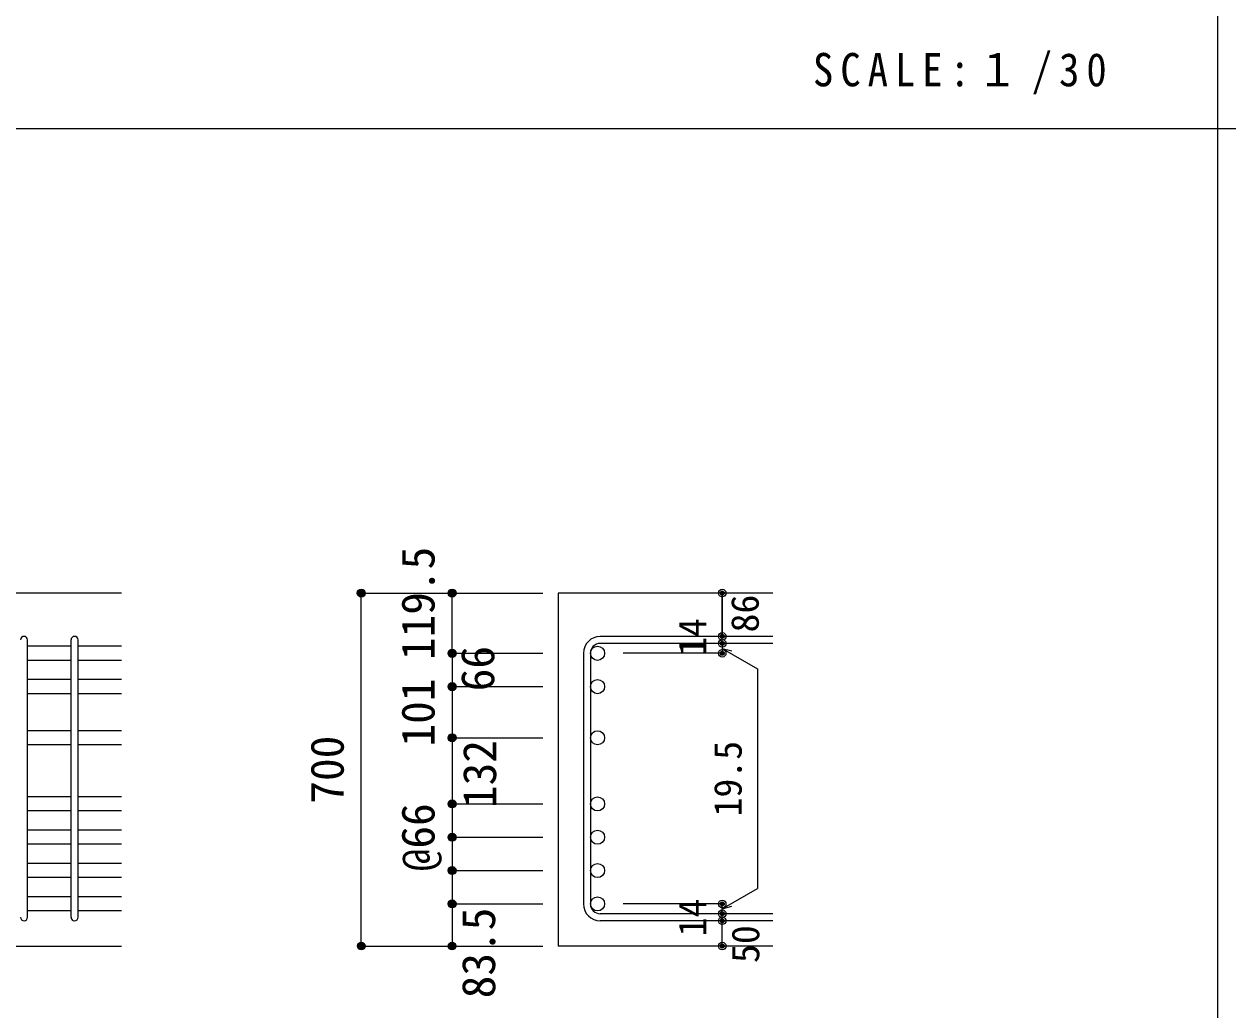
# Model space of a CAD drawing. Units: millimetres at full size, sheet at 1:30. Extents: x -5973 to 5954, y -4195 to 4201.
# Drawn here: x -3489 to -1104, y -1968 to -15 of the extents above; entities that cross this region are included whole.
import ezdxf
from ezdxf.enums import TextEntityAlignment as Align

# ---------------------------------------------------------------- set-up
doc = ezdxf.new("R2010")
doc.units = ezdxf.units.MM
doc.header["$LTSCALE"] = 30
doc.header["$PDMODE"] = 32
doc.header["$PDSIZE"] = 15
for name, color, linetype in [('0-1_躯体線', 2, 'Continuous'), ('0-5_基礎梁筋', 7, 'Continuous'), ('0-6_スタラップ筋', 7, 'Continuous'), ('0-D_寸法', 4, 'Continuous'), ('6-7_文字', 7, 'Continuous'), ('F-0_枠', 6, 'Continuous')]:
    doc.layers.add(name, color=color, linetype=linetype)
doc.styles.add('ＭＳ ゴシック', font='')
doc.styles.get('ＭＳ ゴシック').set_extended_font_data('MS Gothic')

msp = doc.modelspace()

# ---------------------------------------------------------------- linework, layer by layer
at = {"layer": '0-1_躯体線'}
for p, q in [((-3295.8, -1142.16), (-4895.8, -1142.16)), ((-2005.8, -1142.16), (-2430.8, -1142.16)), ((-2430.8, -1142.16), (-2430.8, -1841.16)), ((-3695.8, -1841.16), (-3295.8, -1841.16)), ((-2005.8, -1841.16), (-2430.8, -1841.16))]:
    msp.add_line(p, q, dxfattribs=at)
at = {"layer": '0-5_基礎梁筋'}
for p, q in [((-3395.8, -1247.36), (-3481.8, -1247.36)), ((-3295.8, -1247.36), (-3381.8, -1247.36)), ((-3395.8, -1275.36), (-3481.8, -1275.36)), ((-3295.8, -1275.36), (-3381.8, -1275.36)), ((-3395.8, -1313.36), (-3481.8, -1313.36)), ((-3295.8, -1313.36), (-3381.8, -1313.36)), ((-3395.8, -1341.36), (-3481.8, -1341.36)), ((-3295.8, -1341.36), (-3381.8, -1341.36)), ((-3395.8, -1414.66), (-3481.8, -1414.66)), ((-3295.8, -1414.66), (-3381.8, -1414.66)), ((-3395.8, -1442.66), (-3481.8, -1442.66)), ((-3295.8, -1442.66), (-3381.8, -1442.66)), ((-3395.8, -1545.66), (-3481.8, -1545.66)), ((-3295.8, -1545.66), (-3381.8, -1545.66)), ((-3395.8, -1573.66), (-3481.8, -1573.66)), ((-3295.8, -1573.66), (-3381.8, -1573.66)), ((-3395.8, -1611.66), (-3481.8, -1611.66)), ((-3295.8, -1611.66), (-3381.8, -1611.66)), ((-3395.8, -1639.66), (-3481.8, -1639.66)), ((-3295.8, -1639.66), (-3381.8, -1639.66)), ((-3395.8, -1677.66), (-3481.8, -1677.66)), ((-3295.8, -1677.66), (-3381.8, -1677.66)), ((-3395.8, -1705.66), (-3481.8, -1705.66)), ((-3295.8, -1705.66), (-3381.8, -1705.66)), ((-3395.8, -1743.66), (-3481.8, -1743.66)), ((-3295.8, -1743.66), (-3381.8, -1743.66)), ((-3395.8, -1771.66), (-3481.8, -1771.66)), ((-3295.8, -1771.66), (-3381.8, -1771.66))]:
    msp.add_line(p, q, dxfattribs=at)
at = {"layer": '0-5_基礎梁筋', "color": 3}
for centre in [(-2352.8, -1261.36), (-2352.8, -1327.36), (-2352.8, -1428.66), (-2352.8, -1559.66), (-2352.8, -1625.66), (-2352.8, -1691.66), (-2352.8, -1757.66)]:
    msp.add_circle(centre, 14, dxfattribs=at)
at = {"layer": '0-5_基礎梁筋'}
for p in [(-2820.8, -1142.16), (-2820.8, -1841.16)]:
    msp.add_point(p, dxfattribs=at)
at = {"layer": '0-6_スタラップ筋'}
for p, q in [((-3481.8, -1784.16), (-3481.8, -1234.86)), ((-3395.8, -1784.16), (-3395.8, -1234.86)), ((-3381.8, -1784.16), (-3381.8, -1234.86)), ((-2005.8, -1227.86), (-2347.3, -1227.86)), ((-2380.8, -1261.36), (-2380.8, -1757.66)), ((-2366.8, -1261.36), (-2366.8, -1757.66)), ((-2005.8, -1241.86), (-2347.3, -1241.86)), ((-2005.8, -1777.16), (-2347.3, -1777.16)), ((-2005.8, -1791.16), (-2347.3, -1791.16))]:
    msp.add_line(p, q, dxfattribs=at)
for centre, radius, start, end in [((-3488.8, -1234.86), 7, 0, 180), ((-3388.8, -1234.86), 7, 0, 180), ((-2347.3, -1261.36), 33.5, 90, 180), ((-2347.3, -1261.36), 19.5, 90, 180), ((-2347.3, -1757.66), 33.5, 180, 270), ((-2347.3, -1757.66), 19.5, 180, 270), ((-3488.8, -1784.16), 7, 180, 0), ((-3388.8, -1784.16), 7, 180, 0)]:
    msp.add_arc(centre, radius, start, end, dxfattribs=at)
at = {"layer": '0-D_寸法'}
for p, q in [((-2820.8, -1841.16), (-2820.8, -1142.16)), ((-2640.8, -1261.36), (-2640.8, -1142.16)), ((-2105.8, -1241.86), (-2105.8, -1227.86)), ((-2640.8, -1261.36), (-2640.8, -1343.13)), ((-2640.8, -1261.36), (-2460.8, -1261.36)), ((-2105.8, -1261.36), (-2301.89, -1261.36)), ((-2105.8, -1241.86), (-2105.8, -1261.36)), ((-2105.8, -1251.61), (-2035.74, -1292.06)), ((-2105.8, -1251.61), (-2086.48, -1256.79)), ((-2035.74, -1292.06), (-2035.74, -1726.96)), ((-2640.8, -1327.36), (-2460.8, -1327.36)), ((-2640.8, -1327.36), (-2460.8, -1327.36)), ((-2640.8, -1343.13), (-2640.8, -1428.66)), ((-2640.8, -1428.66), (-2460.8, -1428.66)), ((-2640.8, -1428.66), (-2460.8, -1428.66)), ((-2640.8, -1428.66), (-2640.8, -1757.66)), ((-2640.8, -1559.66), (-2460.8, -1559.66)), ((-2640.8, -1625.66), (-2460.8, -1625.66)), ((-2640.8, -1691.66), (-2460.8, -1691.66)), ((-2105.8, -1767.41), (-2035.74, -1726.96)), ((-2640.8, -1757.66), (-2460.8, -1757.66)), ((-2640.8, -1757.66), (-2640.8, -1841.16)), ((-2105.8, -1757.66), (-2301.89, -1757.66)), ((-2105.8, -1777.16), (-2105.8, -1757.66)), ((-2105.8, -1767.41), (-2086.48, -1762.24)), ((-2105.8, -1791.16), (-2105.8, -1777.16)), ((-2105.8, -1841.16), (-2105.8, -1791.16)), ((-2820.8, -1841.16), (-2640.8, -1841.16)), ((-2640.8, -1841.16), (-2460.8, -1841.16))]:
    msp.add_line(p, q, dxfattribs=at)
for points in [[(-2820.8, -1142.16), (-2640.8, -1142.16), (-2460.8, -1142.16)], [(-2820.8, -1142.16), (-2640.8, -1142.16), (-2460.8, -1142.16)], [(-2105.8, -1227.86), (-2105.8, -1142.16), (-2105.8, -1227.86)]]:
    msp.add_lwpolyline(points, dxfattribs=at)
for centre, radius in [((-2820.8, -1142.16), 8), ((-2820.8, -1142.16), 7.2), ((-2820.8, -1142.16), 6.4), ((-2820.8, -1142.16), 5.6), ((-2820.8, -1142.16), 4.8), ((-2820.8, -1142.16), 4), ((-2820.8, -1142.16), 3.2), ((-2820.8, -1142.16), 2.4), ((-2820.8, -1142.16), 1.6), ((-2820.8, -1142.16), 0.8), ((-2640.8, -1142.16), 8), ((-2640.8, -1142.16), 7.2), ((-2640.8, -1142.16), 6.4), ((-2640.8, -1142.16), 5.6), ((-2640.8, -1142.16), 4.8), ((-2640.8, -1142.16), 4), ((-2640.8, -1142.16), 3.2), ((-2640.8, -1142.16), 2.4), ((-2640.8, -1142.16), 1.6), ((-2640.8, -1142.16), 0.8), ((-2105.8, -1142.16), 4), ((-2105.8, -1142.16), 3.6), ((-2105.8, -1142.16), 3.2), ((-2105.8, -1142.16), 2.8), ((-2105.8, -1142.16), 2.4), ((-2105.8, -1142.16), 2), ((-2105.8, -1142.16), 1.6), ((-2105.8, -1142.16), 1.2), ((-2105.8, -1142.16), 0.8), ((-2105.8, -1142.16), 0.4), ((-2105.8, -1227.86), 4), ((-2105.8, -1241.86), 4), ((-2105.8, -1227.86), 3.6), ((-2105.8, -1241.86), 3.6), ((-2105.8, -1227.86), 3.2), ((-2105.8, -1241.86), 3.2), ((-2105.8, -1227.86), 2.8), ((-2105.8, -1241.86), 2.8), ((-2105.8, -1227.86), 2.4), ((-2105.8, -1241.86), 2.4), ((-2105.8, -1227.86), 2), ((-2105.8, -1241.86), 2), ((-2105.8, -1227.86), 1.6), ((-2105.8, -1227.86), 1.2), ((-2105.8, -1227.86), 0.8), ((-2105.8, -1227.86), 0.4), ((-2640.8, -1261.36), 8), ((-2640.8, -1261.36), 7.2), ((-2640.8, -1261.36), 6.4), ((-2640.8, -1261.36), 5.6), ((-2640.8, -1261.36), 4.8), ((-2640.8, -1261.36), 4), ((-2640.8, -1261.36), 3.2), ((-2640.8, -1261.36), 2.4), ((-2640.8, -1261.36), 1.6), ((-2640.8, -1261.36), 0.8), ((-2105.8, -1261.36), 4), ((-2105.8, -1261.36), 3.6), ((-2105.8, -1261.36), 3.2), ((-2105.8, -1261.36), 2.8), ((-2105.8, -1261.36), 2.4), ((-2105.8, -1261.36), 2), ((-2105.8, -1241.86), 1.6), ((-2105.8, -1261.36), 1.6), ((-2105.8, -1241.86), 1.2), ((-2105.8, -1261.36), 1.2), ((-2105.8, -1241.86), 0.8), ((-2105.8, -1261.36), 0.8), ((-2105.8, -1241.86), 0.4), ((-2105.8, -1261.36), 0.4), ((-2640.8, -1327.36), 8), ((-2640.8, -1327.36), 7.2), ((-2640.8, -1327.36), 6.4), ((-2640.8, -1327.36), 5.6), ((-2640.8, -1327.36), 4.8), ((-2640.8, -1327.36), 4), ((-2640.8, -1327.36), 3.2), ((-2640.8, -1327.36), 2.4), ((-2640.8, -1327.36), 1.6), ((-2640.8, -1327.36), 0.8), ((-2640.8, -1428.66), 8), ((-2640.8, -1428.66), 7.2), ((-2640.8, -1428.66), 6.4), ((-2640.8, -1428.66), 5.6), ((-2640.8, -1428.66), 4.8), ((-2640.8, -1428.66), 4), ((-2640.8, -1428.66), 3.2), ((-2640.8, -1428.66), 2.4), ((-2640.8, -1428.66), 1.6), ((-2640.8, -1428.66), 0.8), ((-2640.8, -1559.66), 8), ((-2640.8, -1559.66), 7.2), ((-2640.8, -1559.66), 6.4), ((-2640.8, -1559.66), 5.6), ((-2640.8, -1559.66), 4.8), ((-2640.8, -1559.66), 4), ((-2640.8, -1559.66), 3.2), ((-2640.8, -1559.66), 2.4), ((-2640.8, -1559.66), 1.6), ((-2640.8, -1559.66), 0.8), ((-2640.8, -1625.66), 8), ((-2640.8, -1625.66), 7.2), ((-2640.8, -1625.66), 6.4), ((-2640.8, -1625.66), 5.6), ((-2640.8, -1625.66), 4.8), ((-2640.8, -1625.66), 4), ((-2640.8, -1625.66), 3.2), ((-2640.8, -1625.66), 2.4), ((-2640.8, -1625.66), 1.6), ((-2640.8, -1625.66), 0.8), ((-2640.8, -1691.66), 8), ((-2640.8, -1691.66), 7.2), ((-2640.8, -1691.66), 6.4), ((-2640.8, -1691.66), 5.6), ((-2640.8, -1691.66), 4.8), ((-2640.8, -1691.66), 4), ((-2640.8, -1691.66), 3.2), ((-2640.8, -1691.66), 2.4), ((-2640.8, -1691.66), 1.6), ((-2640.8, -1691.66), 0.8), ((-2640.8, -1757.66), 8), ((-2640.8, -1757.66), 7.2), ((-2640.8, -1757.66), 6.4), ((-2640.8, -1757.66), 5.6), ((-2640.8, -1757.66), 4.8), ((-2640.8, -1757.66), 4), ((-2640.8, -1757.66), 3.2), ((-2640.8, -1757.66), 2.4), ((-2640.8, -1757.66), 1.6), ((-2640.8, -1757.66), 0.8), ((-2105.8, -1757.66), 4), ((-2105.8, -1757.66), 3.6), ((-2105.8, -1757.66), 3.2), ((-2105.8, -1757.66), 2.8), ((-2105.8, -1757.66), 2.4), ((-2105.8, -1757.66), 2), ((-2105.8, -1757.66), 1.6), ((-2105.8, -1757.66), 1.2), ((-2105.8, -1757.66), 0.8), ((-2105.8, -1757.66), 0.4), ((-2105.8, -1777.16), 4), ((-2105.8, -1791.16), 4), ((-2105.8, -1777.16), 3.6), ((-2105.8, -1791.16), 3.6), ((-2105.8, -1777.16), 3.2), ((-2105.8, -1791.16), 3.2), ((-2105.8, -1777.16), 2.8), ((-2105.8, -1791.16), 2.8), ((-2105.8, -1777.16), 2.4), ((-2105.8, -1777.16), 2), ((-2105.8, -1777.16), 1.6), ((-2105.8, -1777.16), 1.2), ((-2105.8, -1777.16), 0.8), ((-2105.8, -1777.16), 0.4), ((-2105.8, -1791.16), 2.4), ((-2105.8, -1791.16), 2), ((-2105.8, -1791.16), 1.6), ((-2105.8, -1791.16), 1.2), ((-2105.8, -1791.16), 0.8), ((-2105.8, -1791.16), 0.4), ((-2820.8, -1841.16), 7.2), ((-2820.8, -1841.16), 6.4), ((-2820.8, -1841.16), 5.6), ((-2640.8, -1841.16), 7.2), ((-2640.8, -1841.16), 6.4), ((-2640.8, -1841.16), 5.6), ((-2820.8, -1841.16), 4.8), ((-2820.8, -1841.16), 4), ((-2820.8, -1841.16), 3.2), ((-2820.8, -1841.16), 2.4), ((-2820.8, -1841.16), 1.6), ((-2820.8, -1841.16), 0.8), ((-2640.8, -1841.16), 4.8), ((-2640.8, -1841.16), 4), ((-2640.8, -1841.16), 3.2), ((-2640.8, -1841.16), 2.4), ((-2640.8, -1841.16), 1.6), ((-2640.8, -1841.16), 0.8), ((-2105.8, -1841.16), 4), ((-2105.8, -1841.16), 3.6), ((-2105.8, -1841.16), 3.2), ((-2105.8, -1841.16), 2.8), ((-2105.8, -1841.16), 2.4), ((-2105.8, -1841.16), 2), ((-2105.8, -1841.16), 1.6), ((-2105.8, -1841.16), 1.2), ((-2105.8, -1841.16), 0.8), ((-2105.8, -1841.16), 0.4)]:
    msp.add_circle(centre, radius, dxfattribs=at)
at = {"layer": '0-D_寸法', "color": 7}
for p in [(-2820.8, -1142.16), (-2640.8, -1142.16), (-2105.8, -1142.16), (-2105.8, -1227.86), (-2105.8, -1241.86), (-2640.8, -1261.36), (-2640.8, -1261.36), (-2105.8, -1261.36), (-2640.8, -1327.36), (-2640.8, -1327.36), (-2640.8, -1428.66), (-2640.8, -1428.66), (-2640.8, -1559.66), (-2640.8, -1559.66), (-2640.8, -1559.66), (-2640.8, -1625.66), (-2640.8, -1625.66), (-2640.8, -1625.66), (-2640.8, -1691.66), (-2640.8, -1691.66), (-2640.8, -1691.66), (-2640.8, -1757.66), (-2640.8, -1757.66), (-2640.8, -1757.66), (-2105.8, -1757.66), (-2105.8, -1757.66), (-2105.8, -1777.16), (-2105.8, -1791.16), (-2820.8, -1841.16), (-2640.8, -1841.16), (-2105.8, -1841.16)]:
    msp.add_point(p, dxfattribs=at)
at = {"layer": 'F-0_枠', "color": 2}
for p, q in [((-1124.64, 4201.15), (-1124.64, -4195.24)), ((-5972.88, -222.05), (3723.6, -222.05))]:
    msp.add_line(p, q, dxfattribs=at)

# ---------------------------------------------------------------- texts
at = {"layer": '0-D_寸法', "style": 'ＭＳ ゴシック'}
for s, height, p in [('119.5', 65.98, (-2655.8, -1274.78)), ('86', 54.99, (-2016.9, -1220.02)), ('14', 54.99, (-2121.03, -1266.53)), ('66', 65.98, (-2537.67, -1336.65)), ('101', 65.98, (-2655.74, -1446.05)), ('700', 65.98, (-2835.8, -1559.16)), ('132', 65.98, (-2533.75, -1567.84)), ('19.5', 54.99, (-2050.74, -1584.51)), ('@66', 65.98, (-2655.8, -1693.16)), ('14', 54.99, (-2121.06, -1821.84)), ('83.5', 65.98, (-2535.8, -1944.66)), ('50', 54.99, (-2015.8, -1874.66))]:
    msp.add_text(s, height=height, rotation=90, dxfattribs=at).set_placement(p, align=Align.BOTTOM_LEFT)
at = {"layer": '6-7_文字', "color": 2, "insert": (-1925.98, -154.55), "char_height": 65.98, "attachment_point": 7, "style": 'ＭＳ ゴシック'}
msp.add_mtext('\\T1.34;\\W0.9;SCALE:１/30', dxfattribs=at)

doc.saveas('drawing.dxf')
